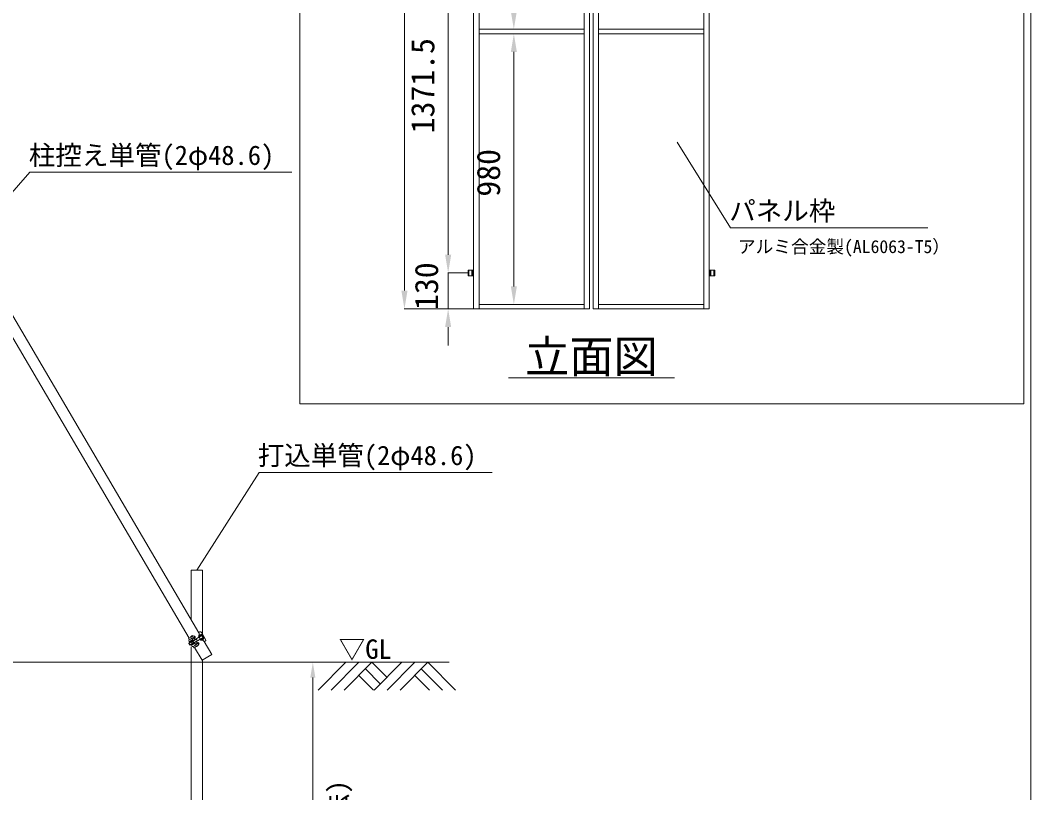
# Model space of a CAD drawing. Units: millimetres, scale not verified. Extents: x 2437 to 26587, y -17325 to 17325.
# Drawn here: x 22200 to 26587, y -13912 to -10557 of the extents above; entities that cross this region are included whole.
import ezdxf
from ezdxf.enums import TextEntityAlignment as Align

# ---------------------------------------------------------------- set-up
doc = ezdxf.new("R2010")
doc.units = ezdxf.units.MM
doc.header["$LTSCALE"] = 90
doc.linetypes.add('DASHED1', pattern=[1.8, 1.2, -0.6])
for name, color, linetype, lineweight in [('0-5_ﾍﾞｰｽﾗｲﾝ', 5, 'Continuous', 18), ('0-A_図面枠', 7, 'Continuous', 18), ('0-B_寸法', 3, 'Continuous', 18), ('0-E_単管', 7, 'Continuous', 18), ('0-F_単管ｸﾗﾝﾌﾟ', 7, 'Continuous', 18), ('1-7_標準ﾊﾟﾈﾙ', 7, 'Continuous', 18), ('1-9_文字', 7, 'Continuous', 18)]:
    doc.layers.add(name, color=color, linetype=linetype, lineweight=lineweight)
doc.styles.add('ＭＳ ゴシック', font='')
doc.styles.get('ＭＳ ゴシック').set_extended_font_data('MS Gothic')

msp = doc.modelspace()

# ---------------------------------------------------------------- linework, layer by layer
at = {"layer": '0-5_ﾍﾞｰｽﾗｲﾝ'}
msp.add_line((20916.88, -13345), (24062.36, -13345), dxfattribs=at)
at = {"layer": '0-A_図面枠'}
for points in [[(2436.88, -675), (26586.88, -675), (26586.88, -17325), (2436.88, -17325)], [(23413.12, -7201.4), (26557.04, -7201.4), (26557.04, -12222.99), (23413.12, -12222.99)]]:
    msp.add_lwpolyline(points, close=True, dxfattribs=at)
at = {"layer": '0-B_寸法'}
for p, q in [((23867.8, -8286.05), (23867.8, -11731.25)), ((24057.55, -10087.85), (24057.55, -11575.24)), ((24192.77, -10596.65), (24343.97, -10596.65)), ((24192.77, -10615.84), (24343.97, -10615.84)), ((24342.77, -10695.04), (24342.77, -11712.65)), ((24057.55, -11575.24), (24057.55, -11496.04)), ((24142.67, -11654.44), (24056.35, -11654.44)), ((24142.67, -11654.44), (24056.35, -11654.44)), ((24057.55, -11654.44), (24057.55, -11810.45)), ((24192.77, -11791.84), (24343.97, -11791.84)), ((24166.67, -11810.45), (23866.6, -11810.45)), ((24166.67, -11810.45), (24056.35, -11810.45)), ((24057.55, -11889.65), (24057.55, -11968.85)), ((24319.49, -12110.44), (25039.49, -12110.44)), ((22991.18, -13345), (23471.18, -13345)), ((23470.18, -13411), (23470.18, -14879))]:
    msp.add_line(p, q, dxfattribs=at)
at = {"layer": '0-B_寸法', "color": 91}
for points in [[(24329.57, -10517.44), (24342.77, -10596.65), (24355.97, -10517.44)], [(24329.57, -10695.04), (24342.77, -10615.84), (24355.97, -10695.04)], [(24044.35, -11575.24), (24057.55, -11654.44), (24070.75, -11575.24)], [(24044.35, -11575.24), (24057.55, -11654.44), (24070.75, -11575.24)], [(24329.57, -11712.65), (24342.77, -11791.84), (24355.97, -11712.65)], [(23854.61, -11731.25), (23867.8, -11810.45), (23881, -11731.25)], [(24044.35, -11889.65), (24057.55, -11810.45), (24070.75, -11889.65)], [(23459.18, -13411), (23470.18, -13345), (23481.18, -13411)]]:
    msp.add_solid(points, dxfattribs=at)
at = {"layer": '0-E_単管'}
for points in [[(22991.18, -13223.4), (22991.18, -12945), (22942.58, -12945), (22942.58, -13160.4)], [(22942.58, -13278.05), (22942.58, -14945), (22991.18, -14945), (22991.18, -13335.25)], [(22997.73, -13254.29), (23031.25, -13311.38), (22989.35, -13335.98), (22956.97, -13280.85)]]:
    msp.add_lwpolyline(points, dxfattribs=at)
at = {"layer": '0-F_単管ｸﾗﾝﾌﾟ'}
for p, q in [((22932.8, -13239.71), (20660.01, -9370.17)), ((22975.85, -13217.05), (20701.92, -9345.56)), ((22930.09, -13241.42), (22933.44, -13247.13)), ((22944.57, -13248.87), (22938.25, -13252.59)), ((22939.77, -13234.59), (22940.39, -13235.65)), ((22988.83, -13228.67), (22949.31, -13251.88)), ((22957.88, -13245.69), (22949.39, -13250.68)), ((22964.08, -13244.36), (22949.96, -13252.66)), ((22950.19, -13242.24), (22958.25, -13235.37)), ((22993.89, -13237.3), (22954.44, -13260.47)), ((22954.82, -13240.47), (22957.88, -13245.69)), ((22955.51, -13241.65), (22958.51, -13239.09)), ((22958.51, -13232.57), (22959.37, -13234.01)), ((22962.89, -13243.91), (22964.08, -13244.36)), ((22987.31, -13224.69), (22973.1, -13232.12)), ((22973.1, -13232.12), (22974.58, -13234.95)), ((22988.79, -13227.53), (22974.58, -13234.95)), ((22979.45, -13213.31), (22975.14, -13215.83)), ((22977.94, -13229.48), (22977.98, -13229.56)), ((22979.61, -13232.32), (22980.38, -13233.64)), ((22981.47, -13246.69), (22994.87, -13237.88)), ((22981.47, -13246.69), (22983.23, -13249.36)), ((22983.11, -13226.44), (22983.31, -13226.79)), ((22983.23, -13249.36), (22996.63, -13240.56)), ((22984.93, -13229.55), (22985.55, -13230.6)), ((22985.44, -13242.26), (22986.22, -13243.57)), ((23004.53, -13246.13), (22986.3, -13215.09)), ((22988.83, -13228.67), (22993.89, -13237.3)), ((22990.12, -13227.91), (22995.19, -13236.54)), ((22990.62, -13239.22), (22991.23, -13240.28)), ((22993.06, -13243.38), (22992.86, -13243.04)), ((22932.46, -13261.78), (22932.31, -13263.43)), ((22932.31, -13263.43), (22936.01, -13269.73)), ((22939.68, -13257.54), (22932.46, -13261.78)), ((22932.46, -13261.78), (22937.53, -13270.4)), ((22940.87, -13258.01), (22933.79, -13262.16)), ((22937.53, -13270.4), (22936.01, -13269.73)), ((22944.74, -13266.16), (22937.53, -13270.4)), ((22944.92, -13264.9), (22937.84, -13269.06)), ((22948.42, -13252.44), (22943.13, -13255.53)), ((22953.43, -13261.07), (22948.2, -13264.16)), ((22948.36, -13269.82), (22954.71, -13266.13)), ((22949.39, -13250.68), (22948.89, -13249.82)), ((22954.15, -13282.38), (22950.81, -13276.69)), ((22968.18, -13251.24), (22954.06, -13259.54)), ((22963.96, -13256.04), (22955.46, -13261.02)), ((22955.46, -13261.02), (22955.98, -13261.88)), ((22963.23, -13264.44), (22973.15, -13260.74)), ((22967.03, -13261.26), (22963.96, -13256.04)), ((22966.33, -13260.08), (22970.03, -13258.7)), ((22967.96, -13252.53), (22968.14, -13251.26)), ((22975.73, -13261.88), (22974.88, -13260.42)), ((22998.44, -13255.51), (23002.75, -13252.97))]:
    msp.add_line(p, q, dxfattribs=at)
for points in [[(22944.29, -13233.95), (22948.62, -13231.41), (22948.89, -13230.39), (22948.39, -13229.52), (22947.36, -13229.25), (22940.03, -13233.56), (22939.77, -13234.59)], [(22967.6, -13273.61), (22972.57, -13270.7), (22972.21, -13272.07), (22965.32, -13276.12)]]:
    msp.add_lwpolyline(points, dxfattribs=at)
for points in [[(22976.08, -13230.27), (22976.21, -13230.49), (22984.83, -13225.43), (22984.7, -13225.21), (22983.68, -13224.94), (22976.35, -13229.24)], [(22987.04, -13248.94), (22986.54, -13248.08), (22986.81, -13247.06), (22994.14, -13242.75), (22995.16, -13243.01), (22995.67, -13243.88), (22995.4, -13244.9), (22988.07, -13249.21)]]:
    msp.add_lwpolyline(points, close=True, dxfattribs=at)
for centre, radius, start, end in [((22974.53, -13308.66), 80.59, 104.851, 123.462), ((22937.44, -13251.54), 5.57, 136.8, 209.816), ((22933.01, -13247.38), 0.504, 316.8, 30.428), ((23053.08, -13464.34), 247.99, 112.414, 118.844), ((22954.08, -13246.8), 6, 130.411, 210.15), ((22955.07, -13234.59), 4, 30.428, 111.017), ((22956.54, -13239.46), 2, 130.411, 210.428), ((22956.95, -13233.85), 2, 310.411, 30.428), ((22955.92, -13236.05), 4, 310.411, 30.428), ((22941.57, -13262.42), 28.24, 20.548, 40.963), ((22942.11, -13262.1), 28.24, 22.611, 38.896), ((22964.69, -13222.79), 12.55, 312.085, 33.634), ((22971.31, -13244.76), 10.25, 1.199, 59.657), ((22981.99, -13217.62), 5, 30.428, 120.428), ((22987.27, -13261.25), 12.55, 91.691, 108.771), ((22989.26, -13228.42), 4.2, 30.428, 117.566), ((22989.26, -13228.42), 0.999, 30.428, 117.566), ((22987.27, -13261.25), 12.55, 27.222, 83.009), ((22994.33, -13237.05), 0.999, 303.29, 30.428), ((22994.33, -13237.05), 4.2, 303.29, 30.428), ((23000.22, -13248.66), 5, 300.428, 30.428), ((22938.37, -13250.45), 6.94, 213.806, 271.615), ((22944.75, -13247.31), 8.38, 218.994, 258.89), ((22930.46, -13255.7), 8.38, 341.966, 21.862), ((22957.95, -13252.64), 15.09, 191.077, 229.779), ((22950.31, -13270.76), 6.94, 149.241, 207.05), ((22948.43, -13246.88), 5.56, 207.994, 269.891), ((22940.51, -13277.23), 10.8, 43.317, 73.802), ((22948.9, -13271.05), 5.57, 211.04, 284.056), ((22958.67, -13266.58), 10.8, 167.054, 197.539), ((22927.97, -13270.4), 28.24, 16.853, 44.016), ((22958.72, -13252.23), 10.3, 181.189, 239.065), ((22950.38, -13276.94), 0.504, 30.428, 104.056), ((22433.99, -12483.49), 946.72, 303.086, 304.816), ((22960.07, -13263.64), 7.13, 158.817, 205.776), ((22917.07, -13210.82), 80.59, 297.394, 316.005), ((22961.13, -13258.82), 6, 210.706, 290.445), ((22968.75, -13260.25), 2, 210.428, 290.445), ((22971.43, -13262.44), 4, 30.428, 110.445), ((22973.85, -13262.62), 2, 30.428, 110.445), ((22972.28, -13263.9), 4, 309.839, 30.428)]:
    msp.add_arc(centre, radius, start, end, dxfattribs=at)
at = {"layer": '1-7_標準ﾊﾟﾈﾙ', "linetype": 'DASHED1'}
for p, q in [((24147.47, -11642.44), (24147.47, -11666.45)), ((24160.67, -11642.44), (24160.67, -11666.45)), ((25198.32, -11642.44), (25198.32, -11666.45)), ((25211.51, -11642.44), (25211.51, -11666.45))]:
    msp.add_line(p, q, dxfattribs=at)
at = {"layer": '1-7_標準ﾊﾟﾈﾙ'}
for p, q in [((24163.32, -11642.44), (24163.32, -11666.45)), ((25195.66, -11642.44), (25195.66, -11666.45))]:
    msp.add_line(p, q, dxfattribs=at)
for points in [[(24167.87, -8206.85), (24191.57, -8206.85), (24191.57, -11810.45), (24167.87, -11810.45)], [(24671.87, -8206.85), (24648.17, -8206.85), (24648.17, -11810.45), (24671.87, -11810.45)], [(24687.12, -8206.85), (24710.81, -8206.85), (24710.81, -11810.45), (24687.12, -11810.45)], [(25191.12, -8206.85), (25167.41, -8206.85), (25167.41, -11810.45), (25191.12, -11810.45)], [(24648.17, -10596.65), (24191.57, -10596.65), (24191.57, -10615.84), (24648.17, -10615.84)], [(24710.81, -10596.65), (25167.41, -10596.65), (25167.41, -10615.84), (24710.81, -10615.84)], [(24648.17, -11810.45), (24191.57, -11810.45), (24191.57, -11791.84), (24648.17, -11791.84)], [(24710.81, -11810.45), (25167.41, -11810.45), (25167.41, -11791.84), (24710.81, -11791.84)]]:
    msp.add_lwpolyline(points, close=True, dxfattribs=at)
for points in [[(24167.87, -11666.45), (24143.87, -11666.45), (24143.87, -11642.44), (24167.87, -11642.44)], [(25191.12, -11666.45), (25215.11, -11666.45), (25215.11, -11642.44), (25191.12, -11642.44)]]:
    msp.add_lwpolyline(points, dxfattribs=at)
at = {"layer": '1-9_文字'}
for p, q in [((25051.55, -11085.93), (25282.67, -11458.43)), ((21961.26, -11537.64), (22241.55, -11217.33)), ((22241.55, -11217.33), (22241.98, -11217.33)), ((22241.98, -11217.33), (23378.41, -11217.33)), ((25282.67, -11458.43), (25283.1, -11458.43)), ((25283.1, -11458.43), (26140.32, -11458.43)), ((22966.88, -12945), (23236.69, -12520.74)), ((23236.69, -12520.74), (23237.13, -12520.74)), ((23237.13, -12520.74), (24248.27, -12520.74)), ((23613.06, -13345), (23492.77, -13465.28)), ((23669.76, -13345), (23549.47, -13465.28)), ((23726.46, -13345), (23606.17, -13465.28)), ((23698.11, -13373.35), (23762.91, -13438.15)), ((23726.46, -13345), (23791.26, -13409.8)), ((23856.06, -13345), (23735.77, -13465.28)), ((23912.76, -13345), (23792.47, -13465.28)), ((23969.46, -13345), (23849.17, -13465.28)), ((23941.11, -13373.35), (24033.03, -13465.28)), ((23969.46, -13345), (24089.73, -13465.28)), ((23669.76, -13401.7), (23733.33, -13465.28)), ((23912.76, -13401.7), (23976.33, -13465.28))]:
    msp.add_line(p, q, dxfattribs=at)

# ---------------------------------------------------------------- texts
at = {"layer": '0-B_寸法', "style": 'ＭＳ ゴシック'}
for s, height, p in [('1371.5', 101.3, (24028.17, -11048.16)), ('980', 101.3, (24313.39, -11323.2)), ('130', 101.3, (24044.37, -11815.07)), ('(打込寸法)', 84.46, (23644.9, -14433))]:
    msp.add_text(s, height=height, rotation=90, dxfattribs=at).set_placement(p, align=Align.BOTTOM_LEFT)
at = {"layer": '1-9_文字', "style": 'ＭＳ ゴシック'}
for s, height, p in [('柱控え単管(2φ48.6)\u3000', 84.46, (22237.05, -11210.85)), ('パネル枠\u3000\u3000\u3000\u3000\u3000', 84.46, (25277.64, -11451.95)), ('アルミ合金製(AL6063-T5）', 56.3, (25315.65, -11585.07)), ('立面図', 140.8, (24391.49, -12129.64)), ('打込単管(2φ48.6)', 84.46, (23230.66, -12514.26)), ('▽GL', 84.46, (23582.44, -13355.32))]:
    msp.add_text(s, height=height, dxfattribs=at).set_placement(p, align=Align.BOTTOM_LEFT)

doc.saveas('drawing.dxf')
